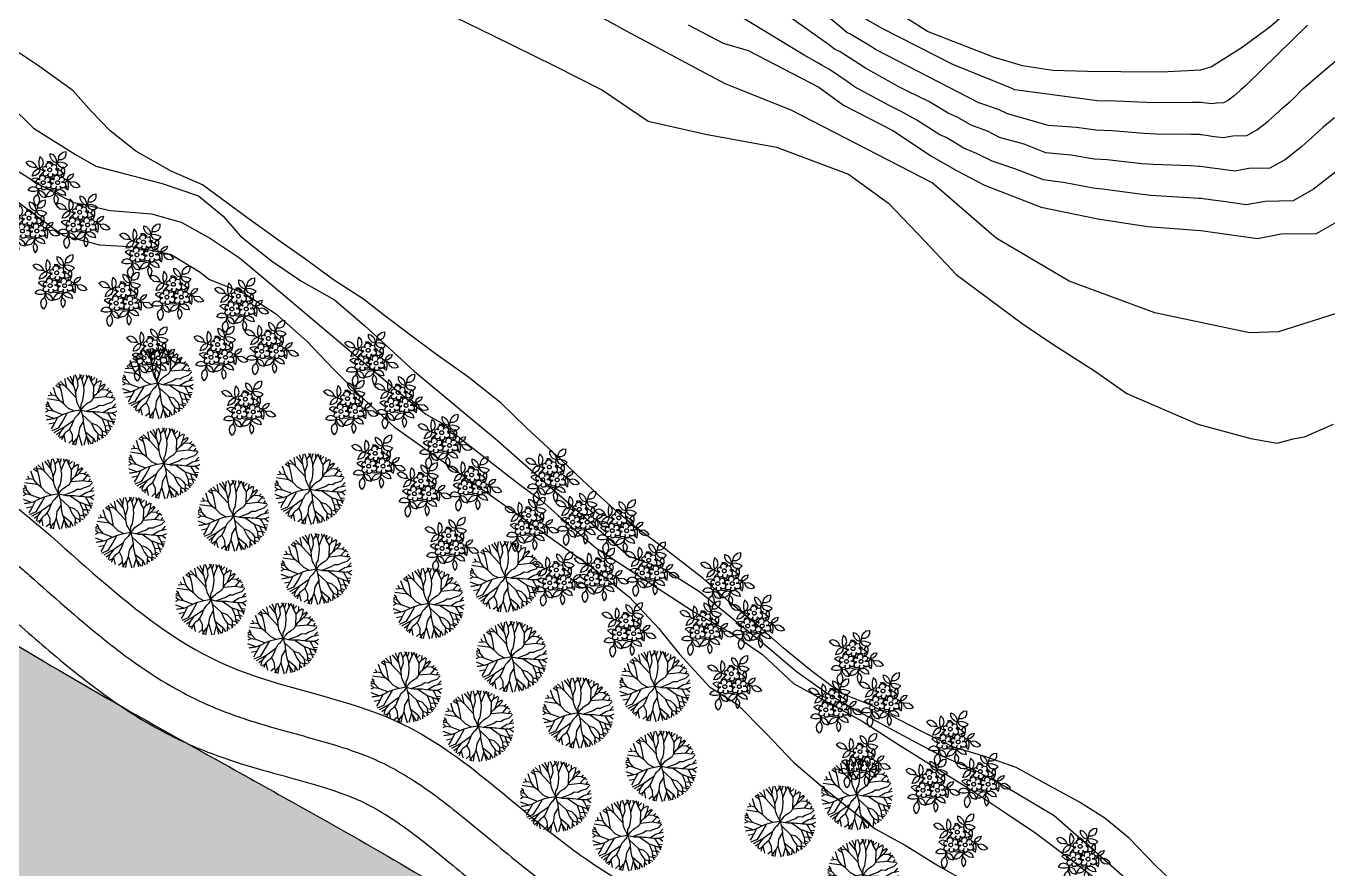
# Model space of a CAD drawing. Header units: millimetres. Extents: x 1101 to 4203, y 1053 to 1744.
# Drawn here: x 1754.3 to 1843.6, y 1393.8 to 1451.6 of the extents above; entities that cross this region are included whole.
import ezdxf

# ---------------------------------------------------------------- set-up
doc = ezdxf.new("R2010")
doc.units = ezdxf.units.MM
for name, color, linetype in [('01_Fina', 7, 'Continuous'), ('03_Gruesa', 7, 'Continuous'), ('NEW_PLANTS', 7, 'Continuous')]:
    doc.layers.add(name, color=color, linetype=linetype)
doc.styles.get("Standard").update_dxf_attribs({"font": 'arial.ttf'})

# ---------------------------------------------------------------- blocks, each defined once
blk = doc.blocks.new('shrubs')
at = {"layer": 'NEW_PLANTS', "color": 70, "linetype": 'Continuous'}
for points in [[(4509.71, 912.42), (4509.27, 910.66), (4509.27, 908.89), (4509.71, 907.35), (4510.82, 908.45), (4511.26, 909.78), (4510.82, 911.32)], [(4514.12, 913.75), (4515.23, 913.3), (4516.33, 912.2), (4516.77, 911.1), (4516.99, 909.78), (4515.67, 910.22), (4514.79, 911.1), (4514.12, 912.42)], [(4520.96, 914.63), (4520.96, 913.08), (4520.3, 911.76), (4518.98, 911.1), (4517.65, 911.1), (4517.87, 912.42), (4518.54, 913.53), (4519.64, 914.41)], [(4503.76, 910), (4505.08, 910.66), (4506.4, 910.22), (4507.51, 909.33), (4508.17, 907.79), (4506.85, 907.79), (4505.52, 908.01), (4504.42, 908.89)], [(4506.4, 904.04), (4507.07, 905.8), (4508.17, 906.91), (4509.71, 907.35), (4509.49, 906.03), (4508.83, 904.92), (4507.73, 904.26)], [(4521.62, 908.89), (4520.3, 909.55), (4518.76, 910), (4516.99, 909.78), (4517.87, 908.45), (4519.2, 907.79), (4520.52, 907.79)], [(4518.98, 903.38), (4520.08, 904.26), (4520.52, 905.58), (4520.52, 906.91), (4519.64, 908.01), (4518.73, 906.15), (4520.1, 905.12), (4518.73, 904.64)], [(4524.27, 904.92), (4523.83, 903.6), (4522.73, 902.72), (4521.4, 902.28), (4521.84, 903.82), (4522.95, 904.7)], [(4526.92, 899.41), (4525.59, 898.97), (4524.27, 899.19), (4523.17, 900.07), (4522.73, 901.39), (4524.05, 901.61), (4525.15, 901.39), (4526.25, 900.51)], [(4504.42, 897.86), (4505.96, 897.42), (4507.51, 897.42), (4509.27, 897.86), (4508.17, 898.97), (4506.63, 899.41), (4505.3, 898.97)], [(4508.17, 891.03), (4507.29, 892.35), (4507.07, 893.89), (4507.51, 895.22), (4508.61, 896.1), (4509.27, 895), (4509.49, 893.45), (4509.05, 892.13)], [(4512.14, 894.55), (4510.6, 895), (4509.49, 896.32), (4509.27, 897.86), (4510.37, 897.64), (4511.26, 896.98), (4511.92, 895.88)], [(4512.36, 895.22), (4513.68, 895.22), (4515.01, 895.66), (4515.89, 896.54), (4516.55, 897.64), (4515.23, 897.86), (4513.9, 897.42), (4513.02, 896.54)], [(4516.55, 891.69), (4517.43, 892.79), (4517.65, 894.11), (4517.21, 895.22), (4516.33, 896.1), (4515.67, 894.55), (4515.89, 893.01)], [(4520.74, 895.66), (4519.2, 895.88), (4517.87, 896.54), (4516.55, 897.64), (4517.87, 898.3), (4519.2, 898.08), (4520.3, 897.2)]]:
    blk.add_lwpolyline(points, close=True, dxfattribs=at)
for points in [[(4508.17, 907.79), (4511.04, 906.47), (4511.57, 906.06)], [(4512.61, 908.04), (4512.58, 907.98)], [(4515.38, 908.87), (4515.23, 909.33), (4514.12, 910.22), (4512.8, 910.22), (4512.94, 909.6)], [(4517.1, 904.86), (4517.21, 904.7), (4518.76, 904.48), (4520.08, 905.14), (4518.76, 906.25), (4517.63, 906.63), (4516.28, 906.94)], [(4517.65, 911.1), (4516.51, 908.81)], [(4516.73, 907.38), (4517.65, 907.35), (4517.7, 906.63), (4516.76, 906.69)], [(4509.02, 902.78), (4508.83, 902.94), (4507.51, 903.16), (4505.96, 902.5), (4507.29, 901.39), (4508.74, 900.56)], [(4511.15, 905.48), (4510.82, 905.36), (4509.71, 904.26), (4509.29, 902.8)], [(4511.78, 903.65), (4511.92, 903.82), (4511.94, 904.04)], [(4513.48, 903.84), (4513.12, 903.47)], [(4513.13, 903.47), (4513.24, 903.6)], [(4513.25, 904.76), (4513.28, 904.74)], [(4514.03, 901.09), (4514.12, 901.17), (4514.34, 902.72), (4514.11, 903.52)], [(4514.52, 903.52), (4515.14, 902.77)], [(4515.65, 904.51), (4515.23, 904.26), (4515.11, 904.26)], [(4515.42, 900.83), (4515.23, 901.17)], [(4518.78, 903.4), (4518.09, 903.48)], [(4518.37, 903.26), (4518.15, 903.21)], [(4522.73, 901.39), (4520.96, 902.5), (4520.15, 902.86)], [(4520.8, 899.88), (4521.27, 899.28), (4520.74, 898.97), (4521.84, 898.08), (4522.06, 899.63), (4522.06, 900.95), (4521.4, 902.28), (4520.74, 901.39), (4520.52, 900.95)], [(4508.61, 896.1), (4509.35, 898.5)], [(4515.25, 898.56), (4515.23, 898.53), (4513.68, 898.08), (4512.14, 898.3), (4512.11, 898.33)], [(4514.45, 900.25), (4514.6, 900.19)], [(4516.33, 896.1), (4516.55, 897.86), (4516.35, 898.68)], [(4516.8, 899.33), (4516.75, 899.35)], [(4520.8, 899.76), (4521.18, 899.19), (4519.42, 898.75), (4518.57, 898.85)]]:
    blk.add_lwpolyline(points, dxfattribs=at)
at = {"layer": 'NEW_PLANTS', "color": 30, "linetype": 'Continuous', "true_color": 0xf26722}
blk.add_lwpolyline([(4516.64, 906.81), (4517.3, 906.15), (4517.3, 905.06), (4516.64, 904.4), (4515.76, 904.4), (4515.11, 905.06), (4515.11, 904.18), (4514.67, 903.52), (4513.79, 903.52), (4513.13, 904.18), (4513.35, 905.06), (4513.13, 904.4), (4512.26, 903.96), (4511.38, 904.18), (4510.94, 905.06), (4511.38, 905.93), (4512.04, 906.37), (4511.38, 906.37), (4510.94, 907.25), (4511.16, 907.91), (4512.04, 908.34), (4512.7, 907.91), (4512.26, 908.56), (4512.7, 909.44), (4513.35, 909.88), (4514.23, 909.66), (4514.89, 909), (4514.67, 908.12), (4515.11, 908.78), (4515.76, 909), (4516.64, 908.78), (4516.86, 907.91), (4516.64, 907.03)], dxfattribs=at)
for points in [[(4513.1, 906.71, -0.098476), (4513.16, 907.03, -0.098485), (4513.34, 907.29, -0.098498), (4513.61, 907.47, -0.098507), (4513.93, 907.54, -0.098507), (4514.24, 907.47, -0.098498), (4514.51, 907.29, -0.098485), (4514.69, 907.03, -0.098476), (4514.75, 906.71, -0.098476), (4514.69, 906.39, -0.098485), (4514.51, 906.12, -0.098498), (4514.24, 905.94, -0.098507), (4513.93, 905.88, -0.098507), (4513.61, 905.94, -0.098498), (4513.34, 906.12, -0.098485), (4513.16, 906.39, -0.098476)], [(4510.27, 901.17, -0.098476), (4510.33, 901.49, -0.098485), (4510.51, 901.76, -0.098498), (4510.78, 901.94, -0.098507), (4511.1, 902, -0.098507), (4511.42, 901.94, -0.098498), (4511.68, 901.76, -0.098485), (4511.86, 901.49, -0.098476), (4511.93, 901.17, -0.098476), (4511.86, 900.86, -0.098485), (4511.68, 900.59, -0.098498), (4511.42, 900.41, -0.098507), (4511.1, 900.34, -0.098507), (4510.78, 900.41, -0.098498), (4510.51, 900.59, -0.098485), (4510.33, 900.86, -0.098476)], [(4516.51, 901.17, -0.098476), (4516.57, 901.49, -0.098485), (4516.75, 901.76, -0.098498), (4517.02, 901.94, -0.098507), (4517.34, 902, -0.098507), (4517.66, 901.94, -0.098498), (4517.93, 901.76, -0.098485), (4518.11, 901.49, -0.098476), (4518.17, 901.17, -0.098476), (4518.11, 900.86, -0.098485), (4517.93, 900.59, -0.098498), (4517.66, 900.41, -0.098507), (4517.34, 900.34, -0.098507), (4517.02, 900.41, -0.098498), (4516.75, 900.59, -0.098485), (4516.57, 900.86, -0.098476)]]:
    blk.add_lwpolyline(points, format="xyb", close=True, dxfattribs=at)
for points in [[(4509.41, 900.89), (4508.53, 900.89), (4508.1, 901.77), (4508.31, 902.43), (4509.19, 902.87), (4509.85, 902.43), (4509.41, 903.08), (4509.85, 903.96), (4510.51, 904.4), (4511.38, 904.18), (4512.04, 903.3), (4511.82, 902.43), (4512.26, 903.3), (4512.92, 903.52), (4513.79, 903.3), (4514.01, 902.43), (4513.79, 901.55), (4512.92, 901.33), (4513.79, 901.33), (4514.45, 900.67), (4514.45, 899.58), (4513.79, 898.92), (4512.92, 898.92), (4512.26, 899.58), (4512.48, 898.7), (4511.82, 898.04), (4510.94, 898.04), (4510.29, 898.7), (4510.51, 899.58), (4510.29, 898.7), (4509.41, 898.48), (4508.53, 898.7), (4508.1, 899.58), (4508.53, 900.46)], [(4515.54, 900.89), (4514.67, 900.89), (4514.23, 901.77), (4514.45, 902.43), (4515.33, 902.87), (4515.98, 902.43), (4515.76, 903.08), (4515.98, 903.96), (4516.86, 904.4), (4517.74, 904.18), (4518.17, 903.3), (4517.95, 902.43), (4518.39, 903.3), (4519.27, 903.52), (4519.93, 903.3), (4520.36, 902.43), (4519.93, 901.55), (4519.05, 901.33), (4520.15, 901.33), (4520.8, 900.67), (4520.8, 899.58), (4520.15, 898.92), (4519.05, 898.92), (4518.39, 899.58), (4518.61, 898.7), (4517.95, 898.04), (4517.08, 898.04), (4516.64, 898.7), (4516.86, 899.58), (4516.42, 898.7), (4515.54, 898.48), (4514.67, 898.7), (4514.45, 899.58), (4514.67, 900.46)]]:
    blk.add_lwpolyline(points, close=True, dxfattribs=at)
blk = doc.blocks.new('tree9')
at = {"color": 106}
for p, q in [((950.75, 450.95), (951.14, 453.4)), ((952.34, 451.69), (951.65, 453.57)), ((952.34, 451.63), (953.87, 453.57)), ((953.99, 451.86), (953.08, 453.69)), ((953.99, 451.86), (954.56, 453.63)), ((955.3, 451.58), (956.21, 453.34)), ((955.64, 452.2), (955.41, 453.57)), ((957.12, 451.41), (956.38, 453.4)), ((944.82, 446.22), (943.8, 449.19)), ((946.24, 448.84), (944.71, 449.87)), ((947.61, 449.81), (945.05, 450.27)), ((946.75, 447.25), (945.73, 450.84)), ((948.46, 449.12), (946.24, 451.41)), ((948.53, 449.07), (947.84, 452.26)), ((951.71, 445.6), (948.53, 449.07)), ((950.91, 449.87), (948.69, 452.66)), ((951.77, 447.47), (952.56, 449.81)), ((952.56, 449.81), (952.34, 451.63)), ((954.56, 449.53), (953.99, 451.86)), ((954.5, 449.41), (955.3, 451.58)), ((954.62, 447.99), (954.5, 449.41)), ((957.12, 451.41), (957.24, 453.12)), ((957.12, 451.41), (958.38, 452.66)), ((958.09, 449.64), (957.12, 451.41)), ((957.97, 445.49), (958.09, 449.64)), ((958.09, 449.64), (959, 450.84)), ((959, 450.84), (959.11, 452.31)), ((959.06, 450.84), (960.36, 451.63)), ((959.4, 447.42), (960.31, 449.58)), ((960.31, 449.58), (960.71, 451.47)), ((960.42, 449.53), (961.85, 450.44)), ((962.76, 448.33), (963.33, 448.9)), ((946.02, 444.46), (941.69, 445.09)), ((943.23, 446.39), (942.03, 446.22)), ((943.23, 446.46), (942.77, 447.47)), ((944.82, 446.22), (943.23, 446.46)), ((946.07, 444.46), (944.82, 446.22)), ((947.5, 443.43), (946.07, 444.46)), ((947.44, 443.43), (946.75, 447.25)), ((953.53, 443.27), (954.1, 444.23)), ((954.1, 444.23), (954.44, 445.94)), ((954.44, 445.94), (954.62, 447.99)), ((958.09, 445.54), (962.07, 445.94)), ((960.71, 448.44), (962.76, 448.33)), ((962.07, 445.94), (964.18, 445.6)), ((962.14, 445.94), (964.01, 448.11)), ((962.42, 448.28), (964.47, 447.25)), ((964.18, 445.6), (964.81, 446.57)), ((964.18, 445.6), (965.26, 445.65)), ((964.36, 444), (965.49, 445.2)), ((942.09, 441.05), (941.06, 440.48)), ((942.09, 443.6), (941.12, 442.87)), ((942.42, 442.46), (941.12, 442.41)), ((942.14, 441.05), (941.12, 441.95)), ((942.09, 443.6), (941.46, 444.12)), ((942.42, 442.46), (942.09, 443.6)), ((943.8, 440.81), (942.14, 441.05)), ((943.91, 440.76), (942.42, 442.46)), ((947.04, 439.56), (943.91, 440.76)), ((948.58, 440.02), (947.1, 437.45)), ((949.09, 441.78), (947.5, 443.43)), ((951.08, 440.76), (949.09, 441.78)), ((953.48, 441.27), (953.53, 443.27)), ((954.05, 439.56), (957.12, 436.72)), ((955.3, 440.76), (958.77, 442.06)), ((957.52, 440.65), (960.88, 438.31)), ((958.77, 442.06), (960.03, 442.87)), ((960.03, 442.87), (961.39, 442.81)), ((961.17, 440.36), (963.5, 441.78)), ((961.39, 442.81), (962.3, 443.32)), ((962.3, 443.32), (964.36, 444)), ((962.87, 440.19), (963.61, 439.05)), ((963.5, 441.78), (965.95, 442.35)), ((964.41, 440.3), (965.83, 439.16)), ((964.58, 442.06), (965.77, 443.43)), ((944.02, 438.19), (941.17, 439.27)), ((944.25, 436.66), (942.26, 436.2)), ((943.96, 436.08), (943.06, 434.55)), ((945.28, 438.59), (943.96, 436.08)), ((947.38, 435.07), (944.02, 433.24)), ((947.1, 437.45), (945.5, 434.83)), ((947.44, 435.07), (946.18, 433.47)), ((950.97, 437.57), (947.44, 435.07)), ((954.33, 437.23), (952.97, 434.95)), ((957.12, 436.72), (958.32, 434.21)), ((957.17, 436.6), (959, 436.03)), ((959, 436.03), (960.25, 434.83)), ((960.88, 438.31), (962.01, 435.58)), ((961, 438.25), (965.15, 436.77)), ((962.01, 435.58), (962.14, 433.7)), ((962.07, 435.64), (963.67, 435.75)), ((962.82, 437.57), (963.95, 434.26)), ((963.61, 439.05), (964.12, 438.08)), ((963.67, 435.75), (964.52, 435.35)), ((964.12, 438.08), (965.61, 437.97)), ((964.23, 438.08), (964.47, 437.23)), ((964.47, 437.23), (965.44, 437.34)), ((964.47, 437.23), (964.92, 436.08)), ((945.5, 434.83), (943.28, 433.86)), ((946.18, 433.42), (944.93, 432.5)), ((946.18, 433.47), (945.61, 431.64)), ((947.15, 431.99), (945.96, 431.36)), ((947.5, 432.45), (948.01, 429.94)), ((950.46, 430.68), (949.21, 429.6)), ((949.49, 434.43), (950.4, 432.5)), ((950.4, 432.5), (950.46, 430.68)), ((951.88, 431.13), (950.46, 429.09)), ((950.46, 430.62), (951.14, 428.97)), ((952.05, 431.13), (951.65, 428.85)), ((952.68, 432.61), (952.05, 431.13)), ((952.97, 434.95), (952.68, 432.61)), ((952.73, 432.5), (953.87, 428.74)), ((955.41, 432.1), (954.5, 428.85)), ((955.02, 433.64), (957.75, 431.36)), ((955.7, 431.42), (957.06, 429.31)), ((957.75, 431.36), (957.52, 429.37)), ((957.81, 431.31), (958.6, 429.88)), ((958.32, 434.21), (959.4, 432.78)), ((959.4, 432.78), (959.22, 430.1)), ((959.4, 431.64), (960.14, 430.74)), ((959.46, 432.73), (960.54, 432.33)), ((960.25, 434.83), (960.93, 433.81)), ((960.54, 432.33), (961.39, 431.48)), ((961, 432.56), (960.82, 431.19)), ((960.93, 433.81), (961, 432.56)), ((961, 433.75), (963.22, 433.42)), ((961.05, 432.56), (962.19, 432.16)), ((962.14, 433.7), (962.7, 432.61)), ((962.19, 434.32), (963.55, 433.86))]:
    blk.add_line(p, q, dxfattribs=at)
for points in [[(953.51, 441.18), (952.47, 443.26, -0.10411), (951.83, 445.71, 0.032984), (951.65, 447.25, 0.034072), (951.2, 449.01, -0.030956), (950.8, 450.55, 0.076171), (950.29, 451.98, -0.026216), (949.72, 453.17, 1.568784)], [(953.51, 441.18), (954.56, 442.46, -0.107856), (956.49, 444, 0.175024), (957.92, 445.49, -0.125464), (959.4, 447.36, 0.043348), (961.28, 449.07, 0.04978), (962.14, 450.21, -8.896609)], [(953.51, 441.18), (951.14, 440.76, 0.029099), (949.21, 440.3, 0.05336), (945.96, 438.94, -0.09082), (943.06, 437.97, -0.003401), (941.41, 437.74, 1.084963)], [(953.51, 441.18), (953.13, 440.53, -0.07796), (952.05, 439.22, 0.120857), (950.91, 437.57, -0.011392), (950.29, 436.03, -0.038005), (949.54, 434.61, -0.112949), (948.46, 433.53, 0.14803), (947.27, 432.16, 0.020427), (946.7, 430.74, 1.639795)], [(953.51, 441.18), (955.3, 440.81, 0.056937), (957.24, 440.65, -0.035612), (959.79, 440.53, 0.008822), (963.33, 440.19, 0.099585), (965.2, 440.41, 0.073278), (966.12, 440.87, -1.918828)], [(953.51, 441.18), (953.94, 439.67, -0.054456), (954.33, 437.34, 0.065281), (955.13, 433.13, -0.028329), (956.21, 429.09, 4.035528)]]:
    blk.add_lwpolyline(points, format="xyb", dxfattribs=at)
at = {"color": 106, "flags": 1}
for tag, p in [('ITEM', (953.79, 443.71)), ('SIZE', (953.53, 441.16))]:
    blk.add_attdef(tag, p, '', height=2.09, dxfattribs=at)
blk = doc.blocks.new('Borde del rio puyo')
for name, p, xscale, yscale, zscale in [('shrubs', (1039.833, 1297.921), 0.1586335689872081, 0.1586335689872081, 0.1586335689872081), ('shrubs', (1041.889, 1295.018), 0.1586335689872081, 0.1586335689872081, 0.1586335689872081), ('shrubs', (1038.41, 1294.604), 0.1586335689872081, 0.1586335689872081, 0.1586335689872081), ('shrubs', (1046.264, 1292.968), 0.1586335689872081, 0.1586335689872081, 0.1586335689872081), ('shrubs', (1040.313, 1290.854), 0.1586335689872081, 0.1586335689872081, 0.1586335689872081), ('shrubs', (1044.841, 1289.652), 0.1586335689872081, 0.1586335689872081, 0.1586335689872081), ('shrubs', (1048.32, 1290.065), 0.1586335689872081, 0.1586335689872081, 0.1586335689872081), ('shrubs', (1052.772, 1289.254), 0.1586335689872081, 0.1586335689872081, 0.1586335689872081), ('shrubs', (1046.744, 1285.901), 0.1586335689872081, 0.1586335689872081, 0.1586335689872081), ('shrubs', (1051.349, 1285.937), 0.1586335689872081, 0.1586335689872081, 0.1586335689872081), ('shrubs', (1054.828, 1286.351), 0.1586335689872081, 0.1586335689872081, 0.1586335689872081), ('shrubs', (1061.682, 1285.539), 0.1586335689872081, 0.1586335689872081, 0.1586335689872081), ('tree9', (1577.296, 1341.045), 0.1950770953426661, 0.1950770953426661, 0.1950770953426661), ('tree9', (1572.027, 1339.206), 0.1950770953426661, 0.1950770953426661, 0.1950770953426661), ('shrubs', (1060.259, 1282.223), 0.1586335689872081, 0.1586335689872081, 0.1586335689872081), ('shrubs', (1063.738, 1282.636), 0.1586335689872081, 0.1586335689872081, 0.1586335689872081), ('shrubs', (1053.252, 1282.187), 0.1586335689872081, 0.1586335689872081, 0.1586335689872081), ('shrubs', (1066.718, 1279.89), 0.1586335689872081, 0.1586335689872081, 0.1586335689872081), ('tree9', (1577.721, 1335.548), 0.1950770953426661, 0.1950770953426661, 0.1950770953426661), ('shrubs', (1062.162, 1278.472), 0.1586335689872081, 0.1586335689872081, 0.1586335689872081), ('tree9', (1570.488, 1333.457), 0.1950770953426661, 0.1950770953426661, 0.1950770953426661), ('tree9', (1587.751, 1333.791), 0.1950770953426661, 0.1950770953426661, 0.1950770953426661), ('shrubs', (1068.774, 1276.987), 0.1586335689872081, 0.1586335689872081, 0.1586335689872081), ('shrubs', (1074.105, 1277.528), 0.1586335689872081, 0.1586335689872081, 0.1586335689872081), ('shrubs', (1065.295, 1276.574), 0.1586335689872081, 0.1586335689872081, 0.1586335689872081), ('tree9', (1582.482, 1331.951), 0.1950770953426661, 0.1950770953426661, 0.1950770953426661), ('tree9', (1575.439, 1330.803), 0.1950770953426661, 0.1950770953426661, 0.1950770953426661), ('shrubs', (1072.682, 1274.211), 0.1586335689872081, 0.1586335689872081, 0.1586335689872081), ('shrubs', (1076.161, 1274.625), 0.1586335689872081, 0.1586335689872081, 0.1586335689872081), ('shrubs', (1078.874, 1274.041), 0.1586335689872081, 0.1586335689872081, 0.1586335689872081), ('shrubs', (1067.198, 1272.823), 0.1586335689872081, 0.1586335689872081, 0.1586335689872081), ('tree9', (1588.176, 1328.294), 0.1950770953426661, 0.1950770953426661, 0.1950770953426661), ('tree9', (1601.146, 1327.774), 0.1950770953426661, 0.1950770953426661, 0.1950770953426661), ('shrubs', (1077.451, 1270.724), 0.1586335689872081, 0.1586335689872081, 0.1586335689872081), ('shrubs', (1080.93, 1271.137), 0.1586335689872081, 0.1586335689872081, 0.1586335689872081), ('shrubs', (1074.585, 1270.461), 0.1586335689872081, 0.1586335689872081, 0.1586335689872081), ('shrubs', (1086.114, 1270.408), 0.1586335689872081, 0.1586335689872081, 0.1586335689872081), ('tree9', (1580.943, 1326.203), 0.1950770953426661, 0.1950770953426661, 0.1950770953426661), ('tree9', (1595.877, 1325.935), 0.1950770953426661, 0.1950770953426661, 0.1950770953426661), ('shrubs', (1084.691, 1267.092), 0.1586335689872081, 0.1586335689872081, 0.1586335689872081), ('shrubs', (1088.17, 1267.505), 0.1586335689872081, 0.1586335689872081, 0.1586335689872081), ('tree9', (1585.894, 1323.549), 0.1950770953426661, 0.1950770953426661, 0.1950770953426661), ('shrubs', (1079.355, 1266.974), 0.1586335689872081, 0.1586335689872081, 0.1586335689872081), ('tree9', (1601.571, 1322.277), 0.1950770953426661, 0.1950770953426661, 0.1950770953426661), ('shrubs', (1094.947, 1265.069), 0.1586335689872081, 0.1586335689872081, 0.1586335689872081), ('tree9', (1594.338, 1320.187), 0.1950770953426661, 0.1950770953426661, 0.1950770953426661), ('tree9', (1611.407, 1320.266), 0.1950770953426661, 0.1950770953426661, 0.1950770953426661), ('shrubs', (1086.595, 1263.342), 0.1586335689872081, 0.1586335689872081, 0.1586335689872081), ('tree9', (1606.139, 1318.427), 0.1950770953426661, 0.1950770953426661, 0.1950770953426661), ('shrubs', (1093.524, 1261.752), 0.1586335689872081, 0.1586335689872081, 0.1586335689872081), ('shrubs', (1097.003, 1262.166), 0.1586335689872081, 0.1586335689872081, 0.1586335689872081), ('tree9', (1599.289, 1317.532), 0.1950770953426661, 0.1950770953426661, 0.1950770953426661), ('shrubs', (1101.617, 1259.548), 0.1586335689872081, 0.1586335689872081, 0.1586335689872081), ('tree9', (1611.832, 1314.769), 0.1950770953426661, 0.1950770953426661, 0.1950770953426661), ('shrubs', (1095.427, 1258.002), 0.1586335689872081, 0.1586335689872081, 0.1586335689872081), ('shrubs', (1103.673, 1256.645), 0.1586335689872081, 0.1586335689872081, 0.1586335689872081), ('tree9', (1604.6, 1312.678), 0.1950770953426661, 0.1950770953426661, 0.1950770953426661), ('tree9', (1625.256, 1312.831), 0.1950770953426661, 0.1950770953426661, 0.1950770953426661), ('shrubs', (1100.194, 1256.231), 0.1586335689872081, 0.1586335689872081, 0.1586335689872081), ('tree9', (1619.988, 1310.991), 0.1950770953426661, 0.1950770953426661, 0.1950770953426661), ('tree9', (1609.55, 1310.024), 0.1950770953426661, 0.1950770953426661, 0.1950770953426661), ('shrubs', (1102.098, 1252.481), 0.1586335689872081, 0.1586335689872081, 0.1586335689872081), ('shrubs', (1110.527, 1251.5), 0.1586335689872081, 0.1586335689872081, 0.1586335689872081), ('tree9', (1625.681, 1307.333), 0.1950770953426661, 0.1950770953426661, 0.1950770953426661)]:
    blk.add_blockref(name, p, dxfattribs=dict(xscale=xscale, yscale=yscale, zscale=zscale))

msp = doc.modelspace()

# ---------------------------------------------------------------- hatches: boundary and pattern name
at = {"layer": '03_Gruesa', "true_color": 0xafd9aa}
h = msp.add_hatch(color=9, dxfattribs=at)
h.dxf.hatch_style = 1
edge = h.paths.add_edge_path()
edge.add_spline(control_points=[(1747.427, 1390.173), (1743.633, 1398.104), (1739.877, 1406.082), (1736.319, 1416.578), (1735.641, 1418.797), (1735.046, 1421.043)], knot_values=[1.369976, 1.369976, 1.369976, 1.369976, 27.52996, 27.52996, 34.452645, 34.452645, 34.452645, 34.452645], weights=[1, 1, 1, 1, 1, 1], degree=3, periodic=0)
edge.add_spline(control_points=[(1735.046, 1421.043), (1735.045, 1421.047), (1735.044, 1421.05), (1735.043, 1421.054), (1734.926, 1421.495), (1734.809, 1421.936), (1734.692, 1422.377)], knot_values=[0, 0, 0, 0, 0.010979, 0.010979, 0.010979, 1.369976, 1.369976, 1.369976, 1.369976], weights=[1, 1, 1, 1, 1, 1, 1], degree=3, periodic=0)
edge.add_spline(control_points=[(1734.692, 1422.377), (1734.302, 1422.7), (1733.912, 1423.027), (1732.598, 1424.146), (1731.677, 1424.955), (1730.305, 1426.202), (1729.85, 1426.623), (1728.942, 1427.477), (1728.491, 1427.91), (1727.59, 1428.789), (1727.142, 1429.235), (1726.183, 1430.207), (1725.675, 1430.732), (1723.563, 1432.953), (1722.111, 1434.571), (1720.488, 1436.398), (1720.202, 1436.721), (1719.921, 1437.038)], knot_values=[143.112029, 143.112029, 143.112029, 143.112029, 144.329475, 144.329475, 147.228869, 147.228869, 148.678567, 148.678567, 150.128264, 150.128264, 151.577961, 151.577961, 153.324976, 153.324976, 159.084669, 159.084669, 160.351116, 160.351116, 160.351116, 160.351116], weights=[1, 1, 1, 1, 1, 1, 1, 1, 1, 1, 1, 1, 1, 1, 1, 1, 1, 1], degree=3, periodic=0)
edge.add_spline(control_points=[(1719.921, 1437.038), (1718.415, 1438.739), (1716.193, 1439.214), (1714.122, 1438.28), (1712.051, 1437.346), (1710.938, 1435.366), (1711.216, 1433.111)], knot_values=[140.572693, 140.572693, 140.572693, 140.572693, 141.842361, 141.842361, 141.842361, 143.112029, 143.112029, 143.112029, 143.112029], weights=[1, 0.870113, 0.870113, 1, 0.870113, 0.870113, 1], degree=3, periodic=0)
edge.add_spline(control_points=[(1711.216, 1433.111), (1711.446, 1431.242), (1711.534, 1429.318), (1711.369, 1426.03), (1711.216, 1424.685), (1710.844, 1422.665), (1710.696, 1421.992), (1710.35, 1420.647), (1710.156, 1419.988), (1709.667, 1418.498), (1709.359, 1417.678), (1708.28, 1415.073), (1707.42, 1413.389), (1705.372, 1409.797), (1704.154, 1407.938), (1701.728, 1404.414), (1700.52, 1402.749), (1698.603, 1400.072), (1697.855, 1399.016), (1696.484, 1397.003), (1695.863, 1396.046), (1694.791, 1394.259), (1694.342, 1393.43), (1693.642, 1391.951), (1693.392, 1391.302), (1693.146, 1390.484), (1693.086, 1390.234), (1693.023, 1389.906), (1693.007, 1389.805), (1692.982, 1389.617), (1692.974, 1389.534), (1692.961, 1389.347), (1692.957, 1389.242), (1692.958, 1388.847), (1692.983, 1388.519), (1693.046, 1388.129)], knot_values=[89.503831, 89.503831, 89.503831, 89.503831, 93.832021, 93.832021, 96.769287, 96.769287, 98.23792, 98.23792, 99.706553, 99.706553, 101.642761, 101.642761, 106.03396, 106.03396, 111.535604, 111.535604, 117.037248, 117.037248, 120.868398, 120.868398, 124.699549, 124.699549, 128.530699, 128.530699, 132.36185, 132.36185, 134.387359, 134.387359, 135.400114, 135.400114, 136.412868, 136.412868, 137.599885, 137.599885, 140.572693, 140.572693, 140.572693, 140.572693], weights=[1, 1, 1, 1, 1, 1, 1, 1, 1, 1, 1, 1, 1, 1, 1, 1, 1, 1, 1, 1, 1, 1, 1, 1, 1, 1, 1, 1, 1, 1, 1, 1, 1, 1, 1, 1], degree=3, periodic=0)
edge.add_spline(control_points=[(1693.046, 1388.129), (1703.849, 1390.518), (1721.492, 1394.421), (1741.444, 1393.579), (1747.427, 1390.173)], knot_values=[34.452645, 34.452645, 34.452645, 34.452645, 68.161543, 89.503831, 89.503831, 89.503831, 89.503831], weights=[1, 1, 1, 1, 1], degree=3, periodic=0)
edge = h.paths.add_edge_path()
edge.add_spline(control_points=[(1813.317, 1365.878), (1812.963, 1366.35), (1812.616, 1366.811), (1811.684, 1368.04), (1811.113, 1368.786), (1810.011, 1370.199), (1809.479, 1370.866), (1808.715, 1371.797), (1808.469, 1372.092), (1807.987, 1372.661), (1807.752, 1372.935), (1806.808, 1374.01), (1806.07, 1374.806), (1803.613, 1377.322), (1801.773, 1379.014), (1798.761, 1381.532), (1797.703, 1382.377), (1793.963, 1385.238), (1791.091, 1387.231), (1785.755, 1390.67), (1783.373, 1392.128), (1778.434, 1395.045), (1775.877, 1396.504), (1771.493, 1398.964), (1769.702, 1399.959), (1765.092, 1402.524), (1762.229, 1404.12), (1756.387, 1407.483), (1753.413, 1409.246), (1746.669, 1413.488), (1742.883, 1416.037), (1738.085, 1419.659), (1737.046, 1420.467), (1736.012, 1421.299)], knot_values=[714.462099, 714.462099, 714.462099, 714.462099, 716.284231, 716.284231, 719.448967, 719.448967, 722.613703, 722.613703, 724.153412, 724.153412, 725.69312, 725.69312, 730.297851, 730.297851, 740.391565, 740.391565, 745.54914, 745.54914, 757.968595, 757.968595, 767.178944, 767.178944, 776.389293, 776.389293, 782.498292, 782.498292, 791.806236, 791.806236, 801.114181, 801.114181, 812.71176, 812.71176, 815.92397, 815.92397, 815.92397, 815.92397], degree=3, periodic=0)
edge.add_spline(control_points=[(1736.012, 1421.299), (1738.96, 1410.174), (1743.988, 1399.671), (1749.016, 1389.169)], knot_values=[0, 0, 0, 0, 34.661788, 34.661788, 34.661788, 34.661788], degree=3, periodic=0)
edge.add_spline(control_points=[(1749.016, 1389.169), (1755.532, 1384.64), (1768.699, 1360.275), (1795.919, 1362.889), (1814.003, 1364.625)], knot_values=[0, 0, 0, 0, 24.508511, 73.021909, 73.021909, 73.021909, 73.021909], degree=3, periodic=0)
edge.add_arc((1809.319, 1362.875), 5, 20.48649, 37.0626)
edge = h.paths.add_edge_path()
edge.add_arc((1809.319, 1362.875), 5, 305.96918, 368.85847)
edge.add_spline(control_points=[(1814.259, 1363.645), (1814.206, 1363.64), (1814.152, 1363.635), (1814.099, 1363.63), (1814.099, 1363.63), (1814.098, 1363.63), (1814.098, 1363.63)], knot_values=[-0.14397, -0.14397, -0.14397, -0.14397, -0.000514, -0.000514, -0.000514, 0, 0, 0, 0], degree=3, periodic=0)
edge.add_spline(control_points=[(1814.098, 1363.63), (1809.53, 1363.191), (1804.949, 1362.751), (1795.043, 1362.204), (1789.755, 1362.182), (1782.083, 1363.109), (1779.492, 1363.611), (1777.011, 1364.349)], knot_values=[0, 0, 0, 0, 12.25486, 12.25486, 27.003285, 27.003285, 34.886546, 34.886546, 34.886546, 34.886546], degree=3, periodic=0)
edge.add_spline(control_points=[(1777.011, 1364.349), (1776.748, 1363.969), (1776.485, 1363.589), (1775.424, 1362.049), (1774.634, 1360.89), (1772.335, 1357.397), (1770.896, 1355.049), (1769.019, 1351.385), (1768.431, 1350.11), (1766.881, 1346.221), (1766.13, 1343.517), (1765.009, 1337.94), (1764.639, 1335.069), (1764.11, 1329.351), (1763.942, 1326.507), (1763.782, 1323.65)], knot_values=[0.719637, 0.719637, 0.719637, 0.719637, 2.083957, 2.083957, 6.25187, 6.25187, 14.587696, 14.587696, 18.954062, 18.954062, 27.686795, 27.686795, 36.419528, 36.419528, 44.797204, 44.797204, 44.797204, 44.797204], degree=3, periodic=0)
edge.add_line((1763.782, 1323.65), (1812.256, 1358.829))

# ---------------------------------------------------------------- linework, layer by layer
msp.add_spline([(1206.55, 1742.411), (1198.036, 1713.245), (1191.712, 1699.458), (1188.115, 1692.655), (1185.804, 1676.355), (1188.204, 1664.121), (1192.37, 1645.395), (1198.957, 1631.579), (1205.919, 1617.923), (1212.006, 1606.116), (1219.798, 1593.741), (1226.027, 1584.556), (1235.412, 1573.916), (1239.381, 1569.044), (1262.456, 1553.753), (1273.817, 1547.943), (1292.279, 1545.864), (1304.629, 1545.032), (1323.86, 1547.241), (1343.768, 1554.244), (1348.177, 1560.24), (1355.099, 1558.478), (1361.05, 1563.528), (1368.811, 1564.744), (1375.81, 1569.684), (1387.223, 1575.308), (1397.875, 1585.58), (1409.717, 1597.182), (1418.41, 1615.582), (1419.855, 1625.077), (1420.374, 1641.997), (1422.228, 1651.701), (1429.173, 1651.447), (1435.26, 1654.709), (1443.361, 1656.59), (1455.3, 1651.182), (1462.27, 1643.182), (1465.927, 1633.22), (1474.194, 1620.717), (1478.652, 1616.668), (1481.052, 1602.658), (1484.132, 1591.314), (1484.891, 1574.332), (1484.358, 1564.209), (1486.422, 1559.181), (1489.394, 1548.073), (1492.669, 1543.867), (1495.886, 1536.945), (1501.551, 1533.066), (1522.852, 1526.997), (1548.84, 1524.652), (1563.366, 1519.91), (1597.015, 1518.916), (1608.069, 1518.759), (1621.874, 1530.8), (1629.228, 1540.852), (1637.328, 1541.751), (1654.578, 1528.415), (1666.447, 1514.072), (1678.809, 1502.283), (1683.259, 1485.417), (1688.258, 1473.248), (1696.093, 1461.999), (1707.128, 1455.142), (1716.579, 1451.321), (1728.091, 1440.45), (1739.119, 1428.492), (1751.998, 1419.885), (1768.138, 1407.716), (1779.751, 1403.892), (1792.302, 1394.742), (1800.327, 1389.872), (1811.751, 1382.948), (1818.472, 1377.635), (1820.168, 1369.015), (1828.212, 1360.848), (1834.333, 1353.311), (1847.27, 1343.538), (1858.598, 1336.789), (1868.42, 1330.801), (1878.399, 1329.631), (1894.155, 1331.085)], degree=3)
for points, knots in [([(1581.9, 1515.8), (1582.209, 1515.812), (1582.517, 1515.825), (1584.749, 1515.917), (1586.661, 1516.002), (1589.75, 1516.082), (1590.935, 1516.099), (1593.066, 1516.088), (1594.015, 1516.068), (1595.507, 1516.005), (1596.052, 1515.975), (1597.206, 1515.896), (1597.824, 1515.843), (1599.088, 1515.729), (1599.731, 1515.668), (1601.692, 1515.499), (1603.039, 1515.403), (1605.802, 1515.409), (1607.221, 1515.51), (1609.859, 1516.073), (1611.019, 1516.465), (1613.224, 1517.462), (1614.271, 1518.067), (1617.265, 1520.139), (1619.046, 1521.855), (1621.374, 1524.643), (1622.074, 1525.575), (1623.163, 1527.164), (1623.576, 1527.806), (1624.31, 1529.013), (1624.635, 1529.579), (1625.25, 1530.689), (1625.542, 1531.235), (1626.391, 1532.829), (1626.923, 1533.828), (1627.984, 1535.58), (1628.513, 1536.33), (1629.362, 1537.265), (1629.679, 1537.557), (1630.215, 1537.957), (1630.43, 1538.094), (1630.882, 1538.333), (1631.134, 1538.443), (1632.092, 1538.78), (1632.921, 1538.936), (1634.703, 1539.036), (1635.655, 1538.982), (1637.487, 1538.691), (1638.363, 1538.458), (1640.509, 1537.669), (1641.749, 1537.008), (1644.154, 1535.367), (1645.317, 1534.387), (1647.572, 1532.196), (1648.662, 1530.986), (1650.665, 1528.58), (1651.586, 1527.397), (1653.392, 1525.016), (1654.277, 1523.818), (1656.833, 1520.387), (1658.522, 1518.155), (1661.094, 1515.204), (1661.811, 1514.423), (1663.051, 1513.157), (1663.554, 1512.665), (1664.48, 1511.801), (1664.896, 1511.428), (1665.732, 1510.702), (1666.152, 1510.348), (1667.414, 1509.304), (1668.254, 1508.634), (1670.432, 1506.883), (1671.73, 1505.822), (1674.014, 1503.68), (1674.997, 1502.601), (1676.088, 1501.01), (1676.373, 1500.528), (1676.897, 1499.488), (1677.133, 1498.936), (1677.889, 1496.891), (1678.29, 1495.233), (1678.989, 1491.675), (1679.286, 1489.778), (1679.853, 1486.828), (1680.068, 1485.807), (1680.692, 1483.326), (1681.136, 1481.91), (1682.135, 1479.162), (1682.692, 1477.827), (1683.861, 1475.26), (1684.47, 1474.026), (1685.498, 1472.041), (1685.903, 1471.28), (1686.741, 1469.749), (1687.175, 1468.982), (1688.531, 1466.693), (1689.509, 1465.184), (1691.426, 1462.635), (1692.317, 1461.571), (1693.845, 1459.986), (1694.43, 1459.428), (1695.636, 1458.368), (1696.258, 1457.863), (1698.174, 1456.424), (1699.516, 1455.563), (1702.078, 1454.128), (1703.287, 1453.53), (1705.072, 1452.742), (1705.637, 1452.506), (1706.765, 1452.058), (1707.324, 1451.847), (1708.977, 1451.24), (1710.047, 1450.866), (1711.837, 1450.197), (1712.579, 1449.905), (1713.779, 1449.38), (1714.256, 1449.154), (1715.08, 1448.726), (1715.433, 1448.527), (1716.137, 1448.1), (1716.484, 1447.874), (1717.516, 1447.156), (1718.189, 1446.628), (1720.655, 1444.501), (1722.373, 1442.622), (1725.096, 1439.388), (1726.117, 1438.121), (1728.18, 1435.581), (1729.222, 1434.305), (1731.179, 1432.028), (1732.08, 1431.021), (1733.902, 1429.128), (1734.817, 1428.237), (1736.3, 1426.924), (1736.835, 1426.474), (1737.932, 1425.604), (1738.487, 1425.188), (1740.166, 1423.987), (1741.301, 1423.246), (1744.327, 1421.334), (1746.205, 1420.214), (1748.62, 1418.614), (1749.254, 1418.177), (1750.261, 1417.442), (1750.645, 1417.151), (1751.417, 1416.546), (1751.802, 1416.234), (1752.957, 1415.278), (1753.726, 1414.611), (1756.092, 1412.533), (1757.709, 1411.073), (1761.171, 1408.287), (1763.017, 1406.96), (1765.564, 1405.603), (1766.066, 1405.356), (1767.034, 1404.92), (1767.497, 1404.729), (1768.414, 1404.38), (1768.872, 1404.22), (1770.237, 1403.77), (1771.137, 1403.511), (1773.403, 1402.879), (1774.737, 1402.527), (1776.522, 1401.953), (1777.057, 1401.765), (1778.164, 1401.328), (1778.718, 1401.075), (1779.828, 1400.491), (1780.379, 1400.163), (1782.211, 1398.972), (1783.489, 1397.97), (1786.122, 1395.807), (1787.477, 1394.647), (1789.384, 1393.163), (1789.847, 1392.813), (1790.724, 1392.18), (1791.132, 1391.897), (1791.949, 1391.351), (1792.358, 1391.087), (1793.584, 1390.316), (1794.4, 1389.831), (1796.223, 1388.771), (1797.222, 1388.207), (1798.704, 1387.348), (1799.21, 1387.049), (1800.224, 1386.44), (1800.73, 1386.131), (1802.25, 1385.193), (1803.268, 1384.553), (1805.198, 1383.349), (1806.103, 1382.788), (1807.666, 1381.844), (1808.308, 1381.462), (1809.345, 1380.861), (1809.729, 1380.642), (1810.455, 1380.235), (1810.792, 1380.05), (1811.446, 1379.688), (1811.766, 1379.51), (1812.694, 1378.983), (1813.269, 1378.638), (1814.268, 1377.956), (1814.692, 1377.62), (1815.279, 1377.046), (1815.479, 1376.804), (1815.683, 1376.491), (1815.731, 1376.407), (1815.823, 1376.228), (1815.869, 1376.125), (1815.959, 1375.885), (1816.003, 1375.751), (1816.168, 1375.152), (1816.264, 1374.568), (1816.418, 1373.22), (1816.476, 1372.458), (1816.659, 1370.817), (1816.781, 1369.937), (1817.101, 1368.725), (1817.19, 1368.433), (1817.378, 1367.903), (1817.472, 1367.667), (1817.672, 1367.214), (1817.779, 1366.993), (1818.12, 1366.351), (1818.371, 1365.947), (1819.309, 1364.613), (1820.077, 1363.807), (1821.64, 1362.365), (1822.439, 1361.726), (1823.967, 1360.518), (1824.697, 1359.95), (1825.355, 1359.386), (1825.365, 1359.378), (1825.375, 1359.369)], [692.631066, 692.631066, 692.631066, 692.631066, 693.545059, 693.545059, 699.24594, 699.24594, 702.815468, 702.815468, 705.699074, 705.699074, 707.366835, 707.366835, 709.237004, 709.237004, 711.107173, 711.107173, 714.84751, 714.84751, 718.587848, 718.587848, 721.726568, 721.726568, 724.865289, 724.865289, 731.197101, 731.197101, 734.165399, 734.165399, 736.112661, 736.112661, 737.77625, 737.77625, 739.43984, 739.43984, 742.778472, 742.778472, 746.117105, 746.117105, 748.11172, 748.11172, 749.432696, 749.432696, 750.753672, 750.753672, 754.013145, 754.013145, 757.272618, 757.272618, 760.532091, 760.532091, 765.491675, 765.491675, 770.451259, 770.451259, 775.410843, 775.410843, 779.839059, 779.839059, 784.267275, 784.267275, 792.527909, 792.527909, 795.560116, 795.560116, 797.532207, 797.532207, 799.074875, 799.074875, 800.617544, 800.617544, 803.702881, 803.702881, 808.820752, 808.820752, 813.938622, 813.938622, 816.155697, 816.155697, 818.372772, 818.372772, 823.941158, 823.941158, 829.509544, 829.509544, 832.400326, 832.400326, 836.513395, 836.513395, 840.626463, 840.626463, 844.598843, 844.598843, 847.109934, 847.109934, 849.621025, 849.621025, 854.643208, 854.643208, 858.446204, 858.446204, 860.62186, 860.62186, 862.797517, 862.797517, 867.148831, 867.148831, 870.854811, 870.854811, 872.546624, 872.546624, 874.238438, 874.238438, 877.622065, 877.622065, 880.185657, 880.185657, 881.993819, 881.993819, 883.448314, 883.448314, 884.902808, 884.902808, 887.811797, 887.811797, 895.73691, 895.73691, 900.537522, 900.537522, 905.338133, 905.338133, 909.227908, 909.227908, 912.859172, 912.859172, 914.817356, 914.817356, 916.775541, 916.775541, 920.691909, 920.691909, 927.274835, 927.274835, 929.696436, 929.696436, 931.239491, 931.239491, 932.782547, 932.782547, 935.868657, 935.868657, 942.179292, 942.179292, 948.489928, 948.489928, 949.993133, 949.993133, 951.318318, 951.318318, 952.643502, 952.643502, 955.293871, 955.293871, 959.493289, 959.493289, 961.390932, 961.390932, 963.620189, 963.620189, 965.849445, 965.849445, 971.036767, 971.036767, 976.224089, 976.224089, 977.838381, 977.838381, 979.205399, 979.205399, 980.572417, 980.572417, 983.306452, 983.306452, 986.754676, 986.754676, 988.604973, 988.604973, 990.455271, 990.455271, 994.155866, 994.155866, 997.315271, 997.315271, 999.451304, 999.451304, 1000.68022, 1000.68022, 1001.738987, 1001.738987, 1002.797754, 1002.797754, 1004.915288, 1004.915288, 1007.032822, 1007.032822, 1008.719796, 1008.719796, 1009.357501, 1009.357501, 1010.082654, 1010.082654, 1010.807807, 1010.807807, 1013.000807, 1013.000807, 1015.193806, 1015.193806, 1017.386806, 1017.386806, 1018.071955, 1018.071955, 1018.617831, 1018.617831, 1019.163707, 1019.163707, 1020.255459, 1020.255459, 1022.998233, 1022.998233, 1025.741006, 1025.741006, 1028.48378, 1028.48378, 1028.525833, 1028.525833, 1028.525833, 1028.525833]), ([(1584.9, 1512.921), (1586.843, 1513), (1588.752, 1513.07), (1591.477, 1513.097), (1592.32, 1513.096), (1593.82, 1513.068), (1594.478, 1513.048), (1595.523, 1512.999), (1595.912, 1512.977), (1596.639, 1512.928), (1596.978, 1512.902), (1597.682, 1512.844), (1598.043, 1512.812), (1599.149, 1512.711), (1599.919, 1512.638), (1601.933, 1512.476), (1603.217, 1512.397), (1605.934, 1512.416), (1607.371, 1512.513), (1609.264, 1512.874), (1609.666, 1512.964), (1610.454, 1513.167), (1610.842, 1513.28), (1611.99, 1513.652), (1612.731, 1513.943), (1615.051, 1515.005), (1616.527, 1515.92), (1619.246, 1517.984), (1620.491, 1519.134), (1622.783, 1521.588), (1623.831, 1522.893), (1625.492, 1525.229), (1626.145, 1526.238), (1626.994, 1527.664), (1627.227, 1528.07), (1627.667, 1528.859), (1627.877, 1529.244), (1628.48, 1530.366), (1628.849, 1531.068), (1629.614, 1532.471), (1630.001, 1533.142), (1630.716, 1534.238), (1631.042, 1534.66), (1631.505, 1535.156), (1631.668, 1535.299), (1631.879, 1535.455), (1631.946, 1535.499), (1632.049, 1535.557), (1632.086, 1535.577), (1632.179, 1535.621), (1632.233, 1535.645), (1632.414, 1535.716), (1632.563, 1535.765), (1633.09, 1535.9), (1633.544, 1535.97), (1634.557, 1536.019), (1635.114, 1535.998), (1636.1, 1535.882), (1636.525, 1535.806), (1637.353, 1535.606), (1637.759, 1535.483), (1639.01, 1535.026), (1639.847, 1534.609), (1641.534, 1533.555), (1642.381, 1532.917), (1644.075, 1531.441), (1644.92, 1530.604), (1647.363, 1527.949), (1648.94, 1525.933), (1652.057, 1521.796), (1653.6, 1519.665), (1656.946, 1515.376), (1658.75, 1513.217), (1661.253, 1510.72), (1661.684, 1510.304), (1662.441, 1509.603), (1662.759, 1509.316), (1663.391, 1508.76), (1663.707, 1508.488), (1664.65, 1507.692), (1665.272, 1507.184), (1667.097, 1505.711), (1668.256, 1504.795), (1670.334, 1503.034), (1671.251, 1502.19), (1672.344, 1501.008), (1672.655, 1500.642), (1673.151, 1499.993), (1673.349, 1499.708), (1673.622, 1499.271), (1673.712, 1499.117), (1673.891, 1498.789), (1673.978, 1498.618), (1674.233, 1498.082), (1674.395, 1497.695), (1674.933, 1496.225), (1675.261, 1494.976), (1675.847, 1492.174), (1676.106, 1490.625), (1676.588, 1487.914), (1676.792, 1486.81), (1677.162, 1485.101), (1677.297, 1484.52), (1677.848, 1482.353), (1678.331, 1480.833), (1679.477, 1477.71), (1680.157, 1476.121), (1681.427, 1473.409), (1682.001, 1472.264), (1682.864, 1470.609), (1683.144, 1470.082), (1683.72, 1469.017), (1684.016, 1468.48), (1684.931, 1466.866), (1685.577, 1465.781), (1686.948, 1463.66), (1687.669, 1462.622), (1689.255, 1460.556), (1690.123, 1459.53), (1691.617, 1457.972), (1692.194, 1457.413), (1693.376, 1456.351), (1693.983, 1455.844), (1695.842, 1454.396), (1697.132, 1453.525), (1699.465, 1452.134), (1700.493, 1451.579), (1702.559, 1450.564), (1703.596, 1450.102), (1705.095, 1449.491), (1705.551, 1449.313), (1706.44, 1448.976), (1706.875, 1448.815), (1708.152, 1448.351), (1708.962, 1448.065), (1710.466, 1447.51), (1711.161, 1447.241), (1712.207, 1446.797), (1712.592, 1446.622), (1713.184, 1446.332), (1713.406, 1446.217), (1713.895, 1445.95), (1714.168, 1445.79), (1714.716, 1445.445), (1714.99, 1445.262), (1715.811, 1444.678), (1716.36, 1444.245), (1718.275, 1442.59), (1719.645, 1441.149), (1722.416, 1437.946), (1723.821, 1436.186), (1726.732, 1432.61), (1728.243, 1430.782), (1731.545, 1427.196), (1733.337, 1425.436), (1736.93, 1422.557), (1738.521, 1421.475), (1741.613, 1419.486), (1743.117, 1418.579), (1745.5, 1417.081), (1746.426, 1416.481), (1747.635, 1415.641), (1747.963, 1415.407), (1748.563, 1414.964), (1748.841, 1414.753), (1749.402, 1414.314), (1749.685, 1414.088), (1750.538, 1413.39), (1751.115, 1412.901), (1752.875, 1411.375), (1754.089, 1410.282), (1756.664, 1408.058), (1758.027, 1406.925), (1761.002, 1404.758), (1762.618, 1403.722), (1764.824, 1402.627), (1765.25, 1402.429), (1766.247, 1401.996), (1766.807, 1401.777), (1767.902, 1401.379), (1768.44, 1401.2), (1770.018, 1400.704), (1771.023, 1400.427), (1772.909, 1399.908), (1773.79, 1399.666), (1775.396, 1399.172), (1776.121, 1398.92), (1776.946, 1398.576), (1777.126, 1398.496), (1777.48, 1398.33), (1777.659, 1398.241), (1778.198, 1397.959), (1778.563, 1397.749), (1779.847, 1396.951), (1780.802, 1396.251), (1782.822, 1394.651), (1783.886, 1393.751), (1786.172, 1391.863), (1787.396, 1390.873), (1789.299, 1389.513), (1789.857, 1389.136), (1790.959, 1388.418), (1791.506, 1388.077), (1793.128, 1387.091), (1794.182, 1386.487), (1795.712, 1385.611), (1796.222, 1385.319), (1797.117, 1384.8), (1797.504, 1384.573), (1798.644, 1383.892), (1799.397, 1383.43), (1801.687, 1382.01), (1803.256, 1381.014), (1805.466, 1379.667), (1806.015, 1379.335), (1807.03, 1378.736), (1807.489, 1378.468), (1808.235, 1378.042), (1808.514, 1377.884), (1809.363, 1377.409), (1809.898, 1377.117), (1810.872, 1376.57), (1811.312, 1376.313), (1812.06, 1375.839), (1812.368, 1375.621), (1812.825, 1375.257), (1812.971, 1375.111), (1813.077, 1374.99), (1813.096, 1374.964), (1813.105, 1374.951)], [695.477058, 695.477058, 695.477058, 695.477058, 701.285932, 701.285932, 703.92449, 703.92449, 706.017393, 706.017393, 707.267563, 707.267563, 708.364357, 708.364357, 709.461151, 709.461151, 711.654738, 711.654738, 714.968927, 714.968927, 718.283116, 718.283116, 719.16254, 719.16254, 720.041965, 720.041965, 721.800814, 721.800814, 725.732107, 725.732107, 729.663401, 729.663401, 733.594694, 733.594694, 736.451765, 736.451765, 737.570755, 737.570755, 738.689745, 738.689745, 740.927726, 740.927726, 743.601644, 743.601644, 746.275562, 746.275562, 748.147128, 748.147128, 749.168727, 749.168727, 749.784579, 749.784579, 750.400431, 750.400431, 751.632136, 751.632136, 754.127881, 754.127881, 756.623626, 756.623626, 758.564122, 758.564122, 760.504618, 760.504618, 764.575224, 764.575224, 768.645829, 768.645829, 772.716435, 772.716435, 780.504359, 780.504359, 788.292284, 788.292284, 796.080208, 796.080208, 797.651178, 797.651178, 798.757959, 798.757959, 799.86474, 799.86474, 802.078303, 802.078303, 806.504032, 806.504032, 810.929761, 810.929761, 812.987114, 812.987114, 814.663882, 814.663882, 815.605086, 815.605086, 816.54629, 816.54629, 818.428698, 818.428698, 823.166583, 823.166583, 827.904468, 827.904468, 830.960681, 830.960681, 832.50454, 832.50454, 836.650429, 836.650429, 841.325667, 841.325667, 844.905005, 844.905005, 846.604939, 846.604939, 848.304873, 848.304873, 851.704741, 851.704741, 854.994983, 854.994983, 858.375299, 858.375299, 860.329067, 860.329067, 862.282834, 862.282834, 866.19037, 866.19037, 869.174875, 869.174875, 872.116372, 872.116372, 873.408928, 873.408928, 874.701484, 874.701484, 877.286597, 877.286597, 879.813412, 879.813412, 881.42234, 881.42234, 882.451929, 882.451929, 883.798804, 883.798804, 885.145678, 885.145678, 887.839427, 887.839427, 894.540435, 894.540435, 901.241443, 901.241443, 907.942452, 907.942452, 914.64346, 914.64346, 919.836485, 919.836485, 925.02951, 925.02951, 928.585595, 928.585595, 929.954986, 929.954986, 931.155536, 931.155536, 932.356086, 932.356086, 934.757187, 934.757187, 939.559389, 939.559389, 944.36159, 944.36159, 949.163792, 949.163792, 950.282327, 950.282327, 951.725112, 951.725112, 953.167896, 953.167896, 956.053464, 956.053464, 958.939032, 958.939032, 961.824601, 961.824601, 962.692878, 962.692878, 963.561155, 963.561155, 965.29771, 965.29771, 969.5411, 969.5411, 973.784491, 973.784491, 978.027881, 978.027881, 979.76786, 979.76786, 981.507838, 981.507838, 984.987794, 984.987794, 986.797376, 986.797376, 988.257687, 988.257687, 991.069709, 991.069709, 996.693751, 996.693751, 998.509119, 998.509119, 999.968277, 999.968277, 1000.828611, 1000.828611, 1002.549279, 1002.549279, 1004.269948, 1004.269948, 1005.990616, 1005.990616, 1007.711284, 1007.711284, 1008.470282, 1008.470282, 1008.470282, 1008.470282])]:
    msp.add_open_spline(points, degree=3, knots=knots)
at = {"layer": '01_Fina', "linetype": 'Continuous'}
msp.add_line((1809.392, 1448.644), (1809.392, 1448.644), dxfattribs=at)
at = {"layer": '01_Fina'}
for points in [[(1874.175, 1393.94), (1872.072, 1396.054), (1868.302, 1400.414), (1862.882, 1405.604), (1855.502, 1412.804), (1850.622, 1422.394), (1848.882, 1430.214), (1848.982, 1435.614), (1846.822, 1433.334), (1844.642, 1432.064), (1840.182, 1430.634), (1838.212, 1430.584), (1831.712, 1431.944), (1825.842, 1434.124), (1820.832, 1437.074), (1816.432, 1440.864), (1806.762, 1445.844), (1802.232, 1447.654), (1795.472, 1451.274), (1785.832, 1456.604)], [(1844.132, 1441.614), (1842.602, 1440.424), (1841.192, 1439.624), (1839.272, 1439.594), (1837.972, 1439.354), (1836.412, 1439.574), (1835.682, 1439.674), (1834.862, 1439.784), (1834.722, 1439.794), (1834.042, 1439.834), (1831.402, 1439.994), (1830.672, 1440.084), (1828.122, 1440.424), (1827.472, 1440.494), (1825.562, 1440.854), (1824.072, 1441.064), (1822.102, 1441.834), (1820.552, 1442.344), (1819.472, 1442.884), (1818.602, 1443.254), (1817.382, 1443.974), (1816.962, 1444.164), (1815.372, 1445.174), (1814.262, 1445.784), (1813.482, 1446.174), (1811.102, 1447.454), (1810.592, 1447.814), (1809.392, 1448.644), (1808.882, 1448.904), (1808.532, 1449.124), (1807.652, 1449.624), (1799.912, 1454.334)], [(1807.882, 1453.464), (1810.232, 1451.494), (1810.612, 1451.184), (1810.862, 1451.054), (1812.202, 1450.254), (1812.612, 1449.984), (1819.612, 1446.374), (1820.962, 1445.914), (1821.582, 1445.624), (1824.392, 1444.814), (1826.332, 1444.674), (1827.672, 1444.494), (1828.752, 1444.454), (1830.972, 1444.274), (1831.772, 1444.234), (1834.212, 1444.204), (1834.782, 1444.194), (1834.842, 1444.184), (1835.252, 1444.134), (1835.622, 1444.074), (1836.402, 1443.974), (1837.052, 1444.094), (1838.012, 1444.104), (1838.712, 1444.504), (1839.482, 1445.104), (1840.242, 1445.784), (1840.262, 1445.814), (1840.432, 1445.964), (1840.972, 1446.414), (1841.232, 1446.644), (1841.892, 1447.344), (1843.447, 1448.658), (1844.612, 1449.642)], [(1841.602, 1453.274), (1839.602, 1451.534), (1837.632, 1450.094), (1835.592, 1448.814), (1834.832, 1448.584), (1832.152, 1448.464), (1829.382, 1448.484), (1827.092, 1448.494), (1824.722, 1448.564), (1822.622, 1448.894), (1820.632, 1449.484), (1818.692, 1450.234), (1816.102, 1451.254), (1814.132, 1452.514)], [(1844.042, 1445.334), (1843.242, 1444.654), (1842.982, 1444.424), (1842.942, 1444.394), (1841.802, 1443.354), (1840.662, 1442.464), (1839.602, 1441.864), (1838.162, 1441.844), (1837.192, 1441.664), (1836.022, 1441.824), (1835.472, 1441.904), (1834.852, 1441.984), (1834.752, 1441.994), (1834.122, 1442.024), (1831.592, 1442.114), (1830.822, 1442.174), (1828.432, 1442.434), (1827.572, 1442.494), (1825.942, 1442.764), (1824.232, 1442.934), (1822.752, 1443.514), (1821.062, 1443.984), (1820.222, 1444.404), (1819.102, 1444.814), (1818.192, 1445.354), (1817.532, 1445.634), (1816.202, 1446.444), (1814.792, 1447.124), (1814.142, 1447.444), (1811.852, 1448.724), (1811.392, 1449.034), (1810.122, 1449.854), (1809.742, 1450.044), (1809.382, 1450.304), (1806.732, 1452.184)], [(1842.188, 1451.675), (1838.032, 1447.614), (1837.902, 1447.504), (1837.632, 1447.274), (1837.552, 1447.194), (1837.532, 1447.184), (1837.152, 1446.844), (1836.772, 1446.544), (1836.422, 1446.344), (1835.942, 1446.334), (1835.612, 1446.274), (1835.232, 1446.334), (1835.042, 1446.354), (1834.832, 1446.384), (1834.292, 1446.384), (1831.962, 1446.344), (1831.132, 1446.374), (1829.062, 1446.464), (1827.772, 1446.494), (1822.102, 1447.254), (1821.702, 1447.434), (1817.862, 1448.974), (1813.002, 1451.464), (1811.602, 1452.264)]]:
    msp.add_lwpolyline(points, dxfattribs=at)
at = {"layer": '01_Fina', "linetype": 'Continuous'}
for points in [[(1781.222, 1453.474), (1786.282, 1450.964), (1790.532, 1448.884), (1793.822, 1447.224), (1796.952, 1445.104), (1800.892, 1444.194), (1805.752, 1443.314), (1810.682, 1441.454), (1813.442, 1439.474), (1815.942, 1436.844), (1818.072, 1434.574), (1822.612, 1431.214), (1824.642, 1429.844), (1827.562, 1427.954), (1829.782, 1426.414), (1834.662, 1424.304), (1838.302, 1423.314), (1840.102, 1422.994), (1841.192, 1423.294), (1841.972, 1423.444), (1843.972, 1424.314)], [(1799.682, 1451.694), (1802.102, 1450.444), (1803.802, 1449.934), (1808.652, 1447.434), (1810.342, 1446.194), (1813.732, 1444.444), (1816.392, 1442.704), (1818.092, 1441.704), (1820.032, 1440.704), (1823.912, 1439.194), (1827.802, 1438.404), (1831.212, 1437.874), (1834.862, 1437.584), (1836.812, 1437.314), (1838.762, 1437.054), (1840.382, 1437.354), (1842.792, 1437.384), (1844.552, 1438.384)], [(1835.602, 1390.374), (1831.762, 1394.034), (1829.942, 1395.904), (1828.282, 1397.274), (1826.552, 1398.374), (1824.242, 1399.624), (1822.192, 1400.754), (1820.122, 1401.484), (1817.862, 1402.174), (1815.642, 1403.264), (1812.182, 1405.054), (1810.222, 1405.824), (1808.102, 1407.394), (1806.222, 1408.964), (1804.642, 1410.344), (1802.532, 1412.094), (1800.712, 1413.714), (1798.072, 1415.774), (1796.252, 1417.094), (1795.012, 1418.124), (1793.732, 1419.264), (1792.442, 1420.464), (1790.972, 1421.854), (1788.572, 1424.074), (1786.872, 1425.754), (1784.642, 1427.504), (1782.352, 1429.134), (1780.822, 1430.284), (1778.882, 1431.734), (1777.422, 1432.874), (1775.362, 1434.214), (1773.362, 1435.664), (1771.772, 1436.804), (1769.422, 1438.494), (1766.372, 1440.734), (1764.222, 1441.654), (1761.802, 1443.044), (1760.042, 1444.434), (1758.752, 1445.754), (1757.472, 1447.194), (1755.062, 1448.944), (1753.412, 1450.034)], [(1753.132, 1446.234), (1754.772, 1444.614), (1757.652, 1442.804), (1759.062, 1442.014), (1763.612, 1440.824), (1766.092, 1439.974), (1767.792, 1438.574), (1768.992, 1437.194), (1771.112, 1435.514), (1773.122, 1434.144), (1775.432, 1432.834), (1777.482, 1431.074), (1779.232, 1429.474), (1780.892, 1427.944), (1786.612, 1423.184), (1795.632, 1415.244), (1797.972, 1414.404), (1800.462, 1412.824), (1802.832, 1410.914), (1805.162, 1409.014), (1807.102, 1407.364), (1809.252, 1405.834), (1811.092, 1404.744), (1813.562, 1403.414), (1815.032, 1402.624), (1816.982, 1401.584), (1819.402, 1400.544), (1821.522, 1399.394), (1824.812, 1397.454), (1830.762, 1392.214)], [(1753.492, 1441.794), (1755.312, 1440.674), (1757.482, 1439.534), (1760.072, 1438.974), (1762.872, 1438.734), (1764.902, 1438.174), (1766.932, 1437.034), (1768.922, 1435.724), (1770.582, 1434.334), (1780.402, 1426.034), (1781.702, 1424.994), (1782.992, 1424.254), (1784.002, 1423.364), (1788.182, 1420.114), (1789.622, 1419.074), (1790.772, 1418.044), (1793.362, 1415.824), (1800.132, 1411.414), (1802.552, 1410.034), (1804.792, 1408.504), (1806.912, 1406.504), (1811.622, 1403.924), (1814.182, 1402.274), (1816.562, 1400.784), (1818.992, 1399.294), (1821.522, 1397.604), (1823.552, 1396.254), (1825.952, 1394.444), (1827.752, 1393.044)], [(1752.662, 1440.354), (1754.822, 1438.724), (1756.842, 1437.244), (1759.302, 1436.614), (1761.732, 1436.474), (1764.182, 1435.974), (1766.212, 1434.724), (1766.812, 1434.254), (1769.262, 1433.274), (1771.382, 1431.904), (1773.522, 1430.004), (1775.372, 1428.074), (1777.192, 1426.244), (1779.522, 1424.134), (1793.052, 1414.524), (1795.642, 1412.454), (1797.672, 1410.284), (1799.102, 1408.524), (1801.152, 1406.274), (1803.072, 1405.064), (1805.012, 1403.094), (1806.942, 1401.094), (1808.652, 1399.634), (1810.702, 1397.984), (1812.522, 1396.544), (1814.582, 1395.424), (1816.822, 1394.014), (1819.082, 1392.734)]]:
    msp.add_lwpolyline(points, dxfattribs=at)
at = {"layer": '03_Gruesa', "color": 116, "true_color": 0x136734}
msp.add_open_spline([(1736.012, 1421.299), (1737.046, 1420.467), (1738.085, 1419.659), (1742.883, 1416.037), (1746.669, 1413.488), (1753.413, 1409.246), (1756.387, 1407.483), (1762.229, 1404.12), (1765.092, 1402.524), (1769.702, 1399.959), (1771.493, 1398.964), (1775.877, 1396.504), (1778.434, 1395.045), (1783.373, 1392.128), (1785.755, 1390.67), (1791.091, 1387.231), (1793.963, 1385.238), (1797.703, 1382.377), (1798.761, 1381.532), (1801.773, 1379.014), (1803.613, 1377.322), (1806.07, 1374.806), (1806.808, 1374.01), (1807.752, 1372.935), (1807.987, 1372.661), (1808.469, 1372.092), (1808.715, 1371.797), (1809.479, 1370.866), (1810.011, 1370.199), (1811.113, 1368.786), (1811.684, 1368.04), (1812.616, 1366.811), (1812.963, 1366.35), (1813.317, 1365.878)], degree=3, knots=[714.462099, 714.462099, 714.462099, 714.462099, 717.674309, 717.674309, 729.271888, 729.271888, 738.579832, 738.579832, 747.887777, 747.887777, 753.996776, 753.996776, 763.207125, 763.207125, 772.417474, 772.417474, 784.836928, 784.836928, 789.994504, 789.994504, 800.088218, 800.088218, 804.692948, 804.692948, 806.232657, 806.232657, 807.772366, 807.772366, 810.937102, 810.937102, 814.101838, 814.101838, 815.92397, 815.92397, 815.92397, 815.92397], dxfattribs=at)

# ---------------------------------------------------------------- block references
msp.add_blockref('Borde del rio puyo', (0, 0))

doc.saveas('drawing.dxf')
